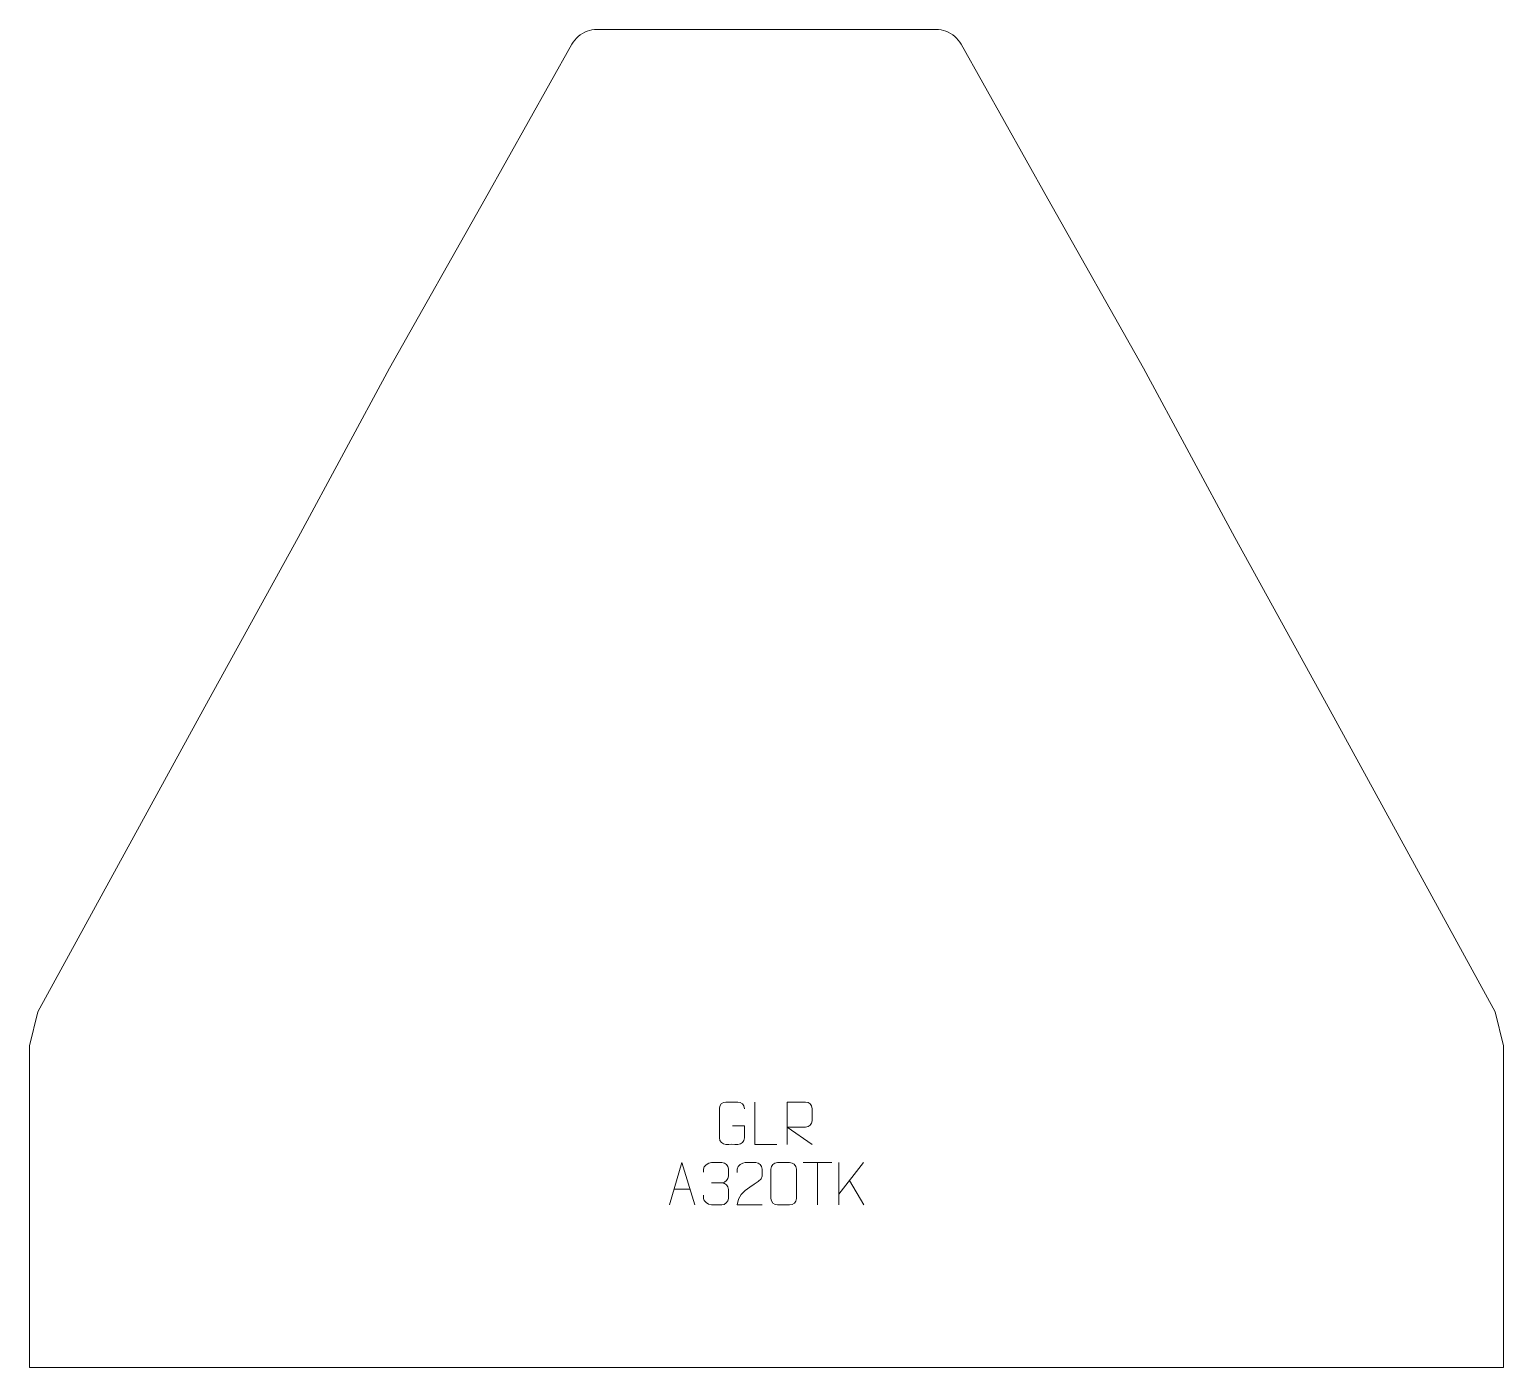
# Model space of a CAD drawing. Header units: millimetres. Extents: x -435 to 435, y 332 to 1122.
import ezdxf

# ---------------------------------------------------------------- set-up
doc = ezdxf.new("R2010")
doc.units = ezdxf.units.MM
doc.header["$MEASUREMENT"] = 0
doc.layers.add('layer 1', color=7, linetype='Continuous')

msp = doc.modelspace()

# ---------------------------------------------------------------- linework, layer by layer
at = {"layer": 'layer 1', "color": 242, "lineweight": 9}
msp.add_open_spline([(-100.0001, 1122.4993), (-100.0001, 1122.4993), (100, 1122.4993), (100, 1122.4993), (100, 1122.4993), (100, 1122.4993), (101.5064, 1122.4338), (101.5064, 1122.4338), (101.5064, 1122.4338), (101.5064, 1122.4338), (102.9999, 1122.2348), (102.9999, 1122.2348), (102.9999, 1122.2348), (102.9999, 1122.2348), (104.4704, 1121.9044), (104.4704, 1121.9044), (104.4704, 1121.9044), (104.4704, 1121.9044), (105.9053, 1121.4455), (105.9053, 1121.4455), (105.9053, 1121.4455), (105.9053, 1121.4455), (107.2955, 1120.8619), (107.2955, 1120.8619), (107.2955, 1120.8619), (107.2955, 1120.8619), (108.6279, 1120.1577), (108.6279, 1120.1577), (108.6279, 1120.1577), (108.6279, 1120.1577), (109.8925, 1119.3396), (109.8925, 1119.3396), (109.8925, 1119.3396), (109.8925, 1119.3396), (111.0811, 1118.4119), (111.0811, 1118.4119), (111.0811, 1118.4119), (111.0811, 1118.4119), (112.1823, 1117.3835), (112.1823, 1117.3835), (112.1823, 1117.3835), (112.1823, 1117.3835), (113.1893, 1116.2627), (113.1893, 1116.2627), (113.1893, 1116.2627), (113.1893, 1116.2627), (114.0925, 1115.0555), (114.0925, 1115.0555), (114.0925, 1115.0555), (114.0925, 1115.0555), (114.8867, 1113.7746), (114.8867, 1113.7746), (114.8867, 1113.7746), (114.8867, 1113.7746), (166.0005, 1022.5002), (166.0005, 1022.5002), (166.0005, 1022.5002), (166.0005, 1022.5002), (222.5, 922.4997), (222.5, 922.4997), (222.5, 922.4997), (222.5, 922.4997), (276.5002, 822.5001), (276.5002, 822.5001), (276.5002, 822.5001), (276.5002, 822.5001), (331.5002, 722.4996), (331.5002, 722.4996), (331.5002, 722.4996), (331.5002, 722.4996), (430.0003, 542.5002), (430.0003, 542.5002), (430.0003, 542.5002), (430.0003, 542.5002), (435, 522.5), (435, 522.5), (435, 522.5), (435, 522.5), (435, 332.4997), (435, 332.4997), (435, 332.4997), (435, 332.4997), (-435, 332.4997), (-435, 332.4997), (-435, 332.4997), (-435, 332.4997), (-435, 522.5), (-435, 522.5), (-435, 522.5), (-435, 522.5), (-430.0003, 542.5002), (-430.0003, 542.5002), (-430.0003, 542.5002), (-430.0003, 542.5002), (-331.5002, 722.4996), (-331.5002, 722.4996), (-331.5002, 722.4996), (-331.5002, 722.4996), (-276.5002, 822.5001), (-276.5002, 822.5001), (-276.5002, 822.5001), (-276.5002, 822.5001), (-222.5, 922.4997), (-222.5, 922.4997), (-222.5, 922.4997), (-222.5, 922.4997), (-165.9996, 1022.5002), (-165.9996, 1022.5002), (-165.9996, 1022.5002), (-165.9996, 1022.5002), (-114.8854, 1113.7746), (-114.8854, 1113.7746), (-114.8854, 1113.7746), (-114.8854, 1113.7746), (-114.0925, 1115.0555), (-114.0925, 1115.0555), (-114.0925, 1115.0555), (-114.0925, 1115.0555), (-113.1883, 1116.2627), (-113.1883, 1116.2627), (-113.1883, 1116.2627), (-113.1883, 1116.2627), (-112.1824, 1117.3835), (-112.1824, 1117.3835), (-112.1824, 1117.3835), (-112.1824, 1117.3835), (-111.0802, 1118.4119), (-111.0802, 1118.4119), (-111.0802, 1118.4119), (-111.0802, 1118.4119), (-109.8925, 1119.3396), (-109.8925, 1119.3396), (-109.8925, 1119.3396), (-109.8925, 1119.3396), (-108.6266, 1120.1577), (-108.6266, 1120.1577), (-108.6266, 1120.1577), (-108.6266, 1120.1577), (-107.2942, 1120.8619), (-107.2942, 1120.8619), (-107.2942, 1120.8619), (-107.2942, 1120.8619), (-105.9053, 1121.4455), (-105.9053, 1121.4455), (-105.9053, 1121.4455), (-105.9053, 1121.4455), (-104.4694, 1121.9044), (-104.4694, 1121.9044), (-104.4694, 1121.9044), (-104.4694, 1121.9044), (-102.9987, 1122.2348), (-102.9987, 1122.2348), (-102.9987, 1122.2348), (-102.9987, 1122.2348), (-101.5051, 1122.4338), (-101.5051, 1122.4338), (-101.5051, 1122.4338), (-101.5051, 1122.4338), (-100.0001, 1122.4993), (-100.0001, 1122.4993)], degree=3, knots=[0, 0, 0, 0, 0.02439024, 0.02439024, 0.02439024, 0.02439024, 0.04878049, 0.04878049, 0.04878049, 0.04878049, 0.07317073, 0.07317073, 0.07317073, 0.07317073, 0.09756098, 0.09756098, 0.09756098, 0.09756098, 0.12195122, 0.12195122, 0.12195122, 0.12195122, 0.14634146, 0.14634146, 0.14634146, 0.14634146, 0.17073171, 0.17073171, 0.17073171, 0.17073171, 0.19512195, 0.19512195, 0.19512195, 0.19512195, 0.2195122, 0.2195122, 0.2195122, 0.2195122, 0.24390244, 0.24390244, 0.24390244, 0.24390244, 0.26829268, 0.26829268, 0.26829268, 0.26829268, 0.29268293, 0.29268293, 0.29268293, 0.29268293, 0.31707317, 0.31707317, 0.31707317, 0.31707317, 0.34146341, 0.34146341, 0.34146341, 0.34146341, 0.36585366, 0.36585366, 0.36585366, 0.36585366, 0.3902439, 0.3902439, 0.3902439, 0.3902439, 0.41463415, 0.41463415, 0.41463415, 0.41463415, 0.43902439, 0.43902439, 0.43902439, 0.43902439, 0.46341463, 0.46341463, 0.46341463, 0.46341463, 0.48780488, 0.48780488, 0.48780488, 0.48780488, 0.51219512, 0.51219512, 0.51219512, 0.51219512, 0.53658537, 0.53658537, 0.53658537, 0.53658537, 0.56097561, 0.56097561, 0.56097561, 0.56097561, 0.58536585, 0.58536585, 0.58536585, 0.58536585, 0.6097561, 0.6097561, 0.6097561, 0.6097561, 0.63414634, 0.63414634, 0.63414634, 0.63414634, 0.65853659, 0.65853659, 0.65853659, 0.65853659, 0.68292683, 0.68292683, 0.68292683, 0.68292683, 0.70731707, 0.70731707, 0.70731707, 0.70731707, 0.73170732, 0.73170732, 0.73170732, 0.73170732, 0.75609756, 0.75609756, 0.75609756, 0.75609756, 0.7804878, 0.7804878, 0.7804878, 0.7804878, 0.80487805, 0.80487805, 0.80487805, 0.80487805, 0.82926829, 0.82926829, 0.82926829, 0.82926829, 0.85365854, 0.85365854, 0.85365854, 0.85365854, 0.87804878, 0.87804878, 0.87804878, 0.87804878, 0.90243902, 0.90243902, 0.90243902, 0.90243902, 0.92682927, 0.92682927, 0.92682927, 0.92682927, 0.95121951, 0.95121951, 0.95121951, 0.95121951, 1, 1, 1, 1], dxfattribs=at)
at = {"layer": 'layer 1', "color": 250, "lineweight": 9}
for points, knots in [([(-20.1451, 475.2577), (-20.1451, 475.2577), (-12.977, 475.2577), (-12.977, 475.2577), (-12.977, 475.2577), (-12.977, 475.2577), (-12.977, 468.0896), (-12.977, 468.0896), (-12.977, 468.0896), (-13.1167, 465.7662), (-14.7939, 464.2866), (-16.9417, 464.2758), (-16.9417, 464.2758), (-19.2735, 464.2762), (-21.6055, 464.2762), (-23.937, 464.2758), (-23.937, 464.2758), (-25.8619, 464.1704), (-27.8341, 466.0549), (-27.8229, 468.0722), (-27.8229, 468.0722), (-27.8225, 473.8423), (-27.8225, 479.612), (-27.8229, 485.3813), (-27.8229, 485.3813), (-27.8187, 487.5194), (-26.0719, 489.2386), (-23.9196, 489.2252), (-23.9196, 489.2252), (-21.5939, 489.2252), (-19.2678, 489.2252), (-16.9417, 489.2252), (-16.9417, 489.2252), (-14.995, 489.2606), (-13.0036, 487.7691), (-12.977, 485.3314)], [0, 0, 0, 0, 0.1, 0.1, 0.1, 0.1, 0.2, 0.2, 0.2, 0.2, 0.3, 0.3, 0.3, 0.3, 0.4, 0.4, 0.4, 0.4, 0.5, 0.5, 0.5, 0.5, 0.6, 0.6, 0.6, 0.6, 0.7, 0.7, 0.7, 0.7, 0.8, 0.8, 0.8, 0.8, 1, 1, 1, 1]), ([(6.0745, 464.2719), (6.0745, 464.2719), (-6.8746, 464.2719), (-6.8746, 464.2719), (-6.8746, 464.2719), (-6.8746, 464.2719), (-6.8746, 489.2255), (-6.8746, 489.2255)], [0, 0, 0, 0, 0.33333333, 0.33333333, 0.33333333, 0.33333333, 1, 1, 1, 1]), ([(12.268, 464.272), (12.268, 464.272), (12.268, 489.2255), (12.268, 489.2255), (12.268, 489.2255), (15.8628, 489.2255), (19.4583, 489.2255), (23.0535, 489.2255), (23.0535, 489.2255), (25.3788, 489.1878), (26.9361, 487.6978), (26.932, 485.3314), (26.932, 485.3314), (26.9316, 483.2959), (26.9316, 480.2365), (26.932, 478.2005), (26.932, 478.2005), (26.9255, 476.325), (25.1132, 474.3832), (23.1037, 474.3641), (23.1037, 474.3641), (23.1037, 474.3641), (12.268, 474.3641), (12.268, 474.3641), (12.268, 474.3641), (12.268, 474.3641), (26.9227, 464.272), (26.9227, 464.272)], [0, 0, 0, 0, 0.125, 0.125, 0.125, 0.125, 0.25, 0.25, 0.25, 0.25, 0.375, 0.375, 0.375, 0.375, 0.5, 0.5, 0.5, 0.5, 0.625, 0.625, 0.625, 0.625, 0.75, 0.75, 0.75, 0.75, 1, 1, 1, 1]), ([(-57.3371, 428.5298), (-57.3371, 428.5298), (-49.9661, 453.4833), (-49.9661, 453.4833), (-49.9661, 453.4833), (-49.9661, 453.4833), (-42.3962, 428.5298), (-42.3962, 428.5298)], [0, 0, 0, 0, 0.33333333, 0.33333333, 0.33333333, 0.33333333, 1, 1, 1, 1]), ([(-37.2312, 447.799), (-37.2312, 447.799), (-37.2312, 449.6562), (-37.2312, 449.6562), (-37.2312, 449.6562), (-37.2455, 451.3981), (-34.581, 453.5162), (-32.5219, 453.4935), (-32.5219, 453.4935), (-30.4578, 453.4935), (-28.3938, 453.4935), (-26.3301, 453.4935), (-26.3301, 453.4935), (-24.1356, 453.5023), (-22.5373, 451.6555), (-22.4929, 449.7434), (-22.4929, 449.7434), (-22.4933, 448.3083), (-22.4933, 446.8732), (-22.4929, 445.4377), (-22.4929, 445.4377), (-22.5415, 443.7842), (-24.1441, 441.5542), (-26.3424, 441.5642), (-26.3424, 441.5642), (-24.1387, 441.553), (-22.5307, 439.7498), (-22.4767, 437.6903), (-22.4767, 437.6903), (-22.4771, 435.9056), (-22.4771, 434.1209), (-22.4767, 432.3358), (-22.4767, 432.3358), (-22.4666, 430.2744), (-24.5215, 428.5113), (-26.3424, 428.5194), (-26.3424, 428.5194), (-28.4077, 428.5197), (-30.4729, 428.5197), (-32.5385, 428.5194), (-32.5385, 428.5194), (-34.7071, 428.5309), (-37.2381, 430.9311), (-37.2567, 432.3929), (-37.2567, 432.3929), (-37.2567, 432.3929), (-37.2567, 434.3015), (-37.2567, 434.3015)], [0, 0, 0, 0, 0.07692308, 0.07692308, 0.07692308, 0.07692308, 0.15384615, 0.15384615, 0.15384615, 0.15384615, 0.23076923, 0.23076923, 0.23076923, 0.23076923, 0.30769231, 0.30769231, 0.30769231, 0.30769231, 0.38461538, 0.38461538, 0.38461538, 0.38461538, 0.46153846, 0.46153846, 0.46153846, 0.46153846, 0.53846154, 0.53846154, 0.53846154, 0.53846154, 0.61538462, 0.61538462, 0.61538462, 0.61538462, 0.69230769, 0.69230769, 0.69230769, 0.69230769, 0.76923077, 0.76923077, 0.76923077, 0.76923077, 0.84615385, 0.84615385, 0.84615385, 0.84615385, 1, 1, 1, 1]), ([(-2.4952, 428.5194), (-7.4096, 428.5197), (-12.324, 428.5197), (-17.2381, 428.5194), (-17.2381, 428.5194), (-17.2381, 438.4517), (-2.5871, 441.0929), (-2.4952, 445.4032), (-2.4952, 445.4032), (-2.4955, 446.8273), (-2.4955, 448.251), (-2.4952, 449.6743), (-2.4952, 449.6743), (-2.5121, 451.7514), (-4.6349, 453.4762), (-6.3059, 453.4935), (-6.3059, 453.4935), (-8.3791, 453.4931), (-10.452, 453.4931), (-12.5244, 453.4935), (-12.5244, 453.4935), (-14.3465, 453.51), (-17.1712, 451.7179), (-17.2381, 449.6243), (-17.2381, 449.6243), (-17.2381, 449.6243), (-17.2381, 447.5695), (-17.2381, 447.5695)], [0, 0, 0, 0, 0.125, 0.125, 0.125, 0.125, 0.25, 0.25, 0.25, 0.25, 0.375, 0.375, 0.375, 0.375, 0.5, 0.5, 0.5, 0.5, 0.625, 0.625, 0.625, 0.625, 0.75, 0.75, 0.75, 0.75, 1, 1, 1, 1]), ([(6.5527, 453.5058), (8.9188, 453.5058), (11.2853, 453.5058), (13.6518, 453.5058), (13.6518, 453.5058), (15.6323, 453.5414), (17.6583, 452.0471), (17.6854, 449.605), (17.6854, 449.605), (17.685, 443.8476), (17.685, 438.0898), (17.6854, 432.3316), (17.6854, 432.3316), (17.5433, 430.004), (15.8369, 428.5217), (13.6518, 428.5109), (13.6518, 428.5109), (11.2794, 428.5113), (8.907, 428.5113), (6.535, 428.5109), (6.535, 428.5109), (4.5765, 428.4053), (2.5701, 430.2932), (2.5815, 432.3142), (2.5815, 432.3142), (2.5819, 438.0948), (2.5819, 443.8751), (2.5815, 449.6549), (2.5815, 449.6549), (2.5858, 451.7969), (4.3629, 453.5194), (6.5527, 453.5058)], [0, 0, 0, 0, 0.11111111, 0.11111111, 0.11111111, 0.11111111, 0.22222222, 0.22222222, 0.22222222, 0.22222222, 0.33333333, 0.33333333, 0.33333333, 0.33333333, 0.44444444, 0.44444444, 0.44444444, 0.44444444, 0.55555556, 0.55555556, 0.55555556, 0.55555556, 0.66666667, 0.66666667, 0.66666667, 0.66666667, 0.77777778, 0.77777778, 0.77777778, 0.77777778, 1, 1, 1, 1])]:
    msp.add_open_spline(points, degree=3, knots=knots, dxfattribs=at)
for points in [[(21.6398, 453.4598), (21.6398, 453.4598), (38.627, 453.4598), (38.627, 453.4598)], [(30.1336, 428.5298), (30.1336, 428.5298), (30.1336, 453.4833), (30.1336, 453.4833)], [(42.7827, 453.4833), (42.7827, 453.4833), (42.7827, 428.5297), (42.7827, 428.5297)], [(57.1589, 453.4833), (57.1589, 453.4833), (42.7827, 434.8436), (42.7827, 434.8436)], [(-54.6145, 437.7792), (-54.6145, 437.7792), (-45.1188, 437.7792), (-45.1188, 437.7792)], [(-32.5215, 441.5538), (-32.5215, 441.5538), (-26.3251, 441.5538), (-26.3251, 441.5538)], [(57.4842, 428.6255), (57.4842, 428.6255), (49.0137, 442.9391), (49.0137, 442.9391)]]:
    msp.add_open_spline(points, degree=3, dxfattribs=at)

doc.saveas('drawing.dxf')
